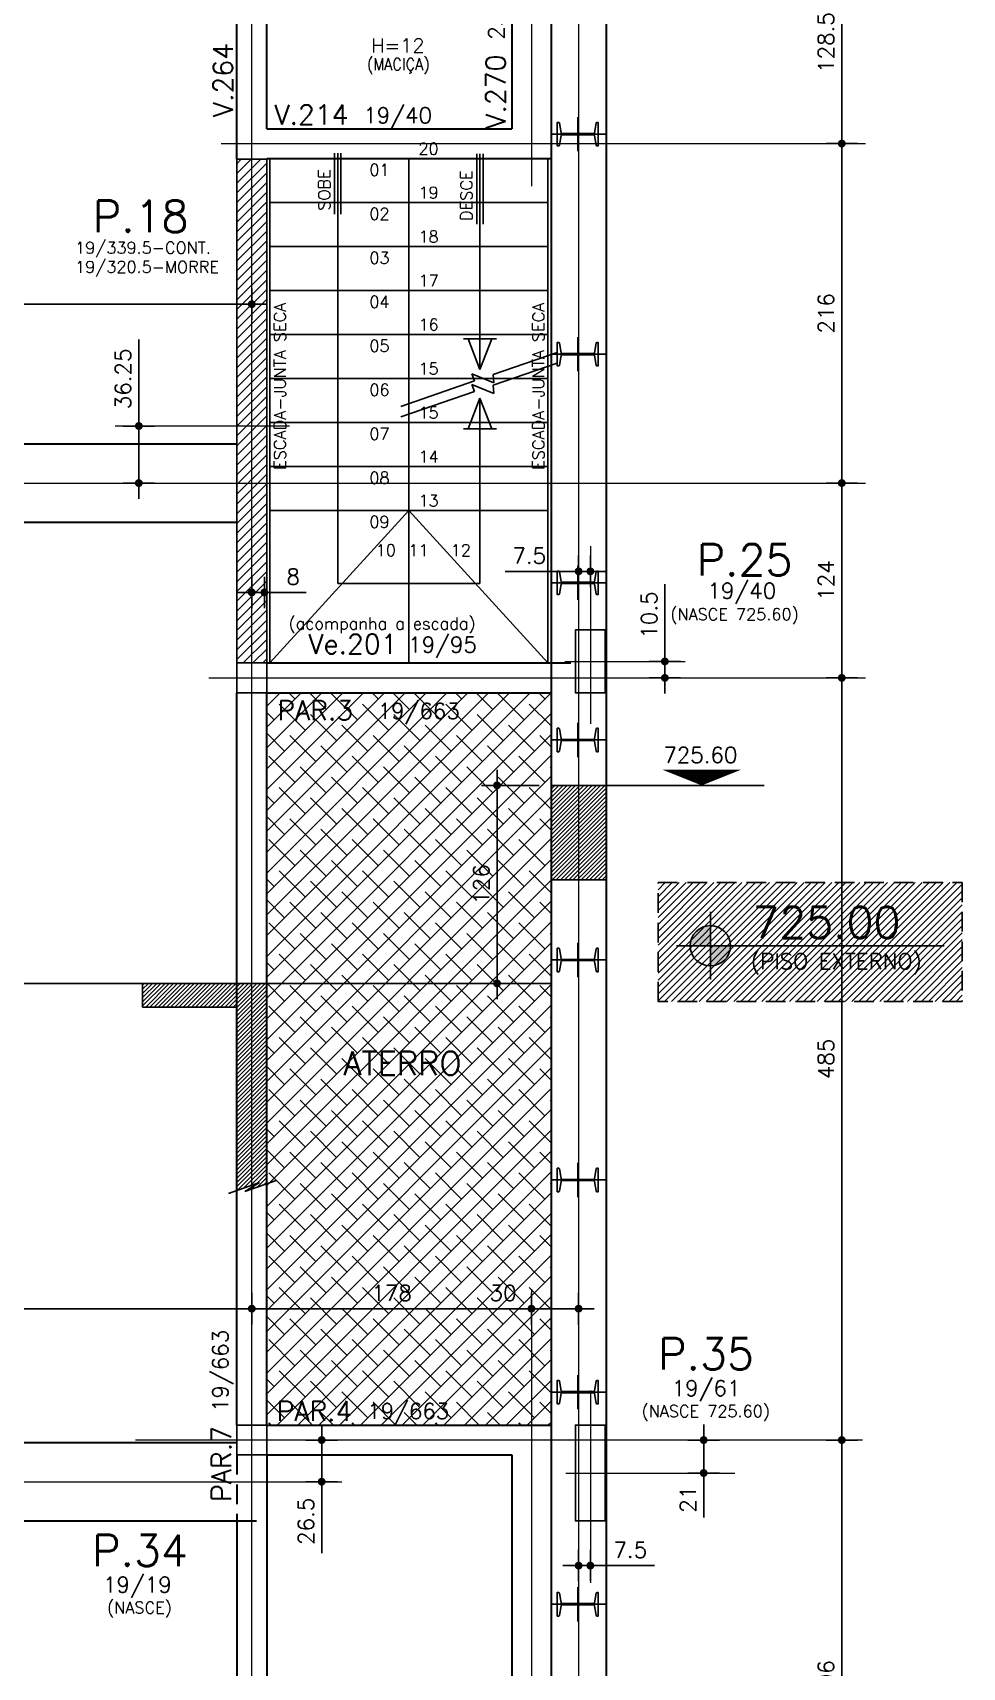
# Model space of a CAD drawing. Header units: inches. Extents: x 0 to 5940, y 0 to 4205.
# Drawn here: x 3012 to 3604, y 1956 to 2996 of the extents above; entities that cross this region are included whole.
import ezdxf
from ezdxf.enums import TextEntityAlignment as Align

# ---------------------------------------------------------------- set-up
doc = ezdxf.new("R2010")
doc.units = ezdxf.units.IN
doc.header["$LTSCALE"] = 50
doc.header["$MEASUREMENT"] = 0
doc.linetypes.add('HIDDEN', pattern=[0.375, 0.25, -0.125])
for name, color, linetype in [('ATERRO', 253, 'Continuous'), ('CORTE-FORMA', 1, 'Continuous'), ('COTA', 6, 'Continuous'), ('ESCADA', 8, 'Continuous'), ('FO-HACHURA_PILAR-MORRE', 252, 'Continuous'), ('FO-TEXTO-LAJES', 152, 'Continuous'), ('FO-TEXTO-VIGAS', 3, 'Continuous'), ('NIVEL', 3, 'Continuous'), ('NIVEL-ARQUITETURA', 3, 'Continuous'), ('P-M', 7, 'Continuous'), ('P-N', 5, 'Continuous'), ('PERFIL-CORTINA', 253, 'Continuous'), ('PILAR METALICO', 210, 'Continuous'), ('TEXTO', 3, 'Continuous')]:
    doc.layers.add(name, color=color, linetype=linetype)
for name, color, linetype, lineweight in [('FO-Eixos', 150, 'Continuous', 5), ('FO-Textos dos pilares', 3, 'Continuous', 20), ('FO-Vigas', 2, 'Continuous', 30)]:
    doc.layers.add(name, color=color, linetype=linetype, lineweight=lineweight)
doc.styles.add('ROMANS', font='romans.shx')
doc.dimstyles.new('COTA_50', dxfattribs={"dimscale": 5, "dimtxt": 2, "dimasz": 1, "dimexe": 2, "dimexo": 1.5, "dimgap": 1, "dimtad": 1, "dimzin": 12, "dimdsep": 46, "dimtxsty": 'ROMANS', "dimblk1": 'COTA', "dimblk2": 'COTA', "dimsah": 1, "dimcen": -4, "dimdle": 1.5, "dimclrd": 6, "dimclre": 6, "dimclrt": 3, "dimadec": 0, "dimazin": 0, "dimtfac": 1, "dimtofl": 0, "dimtmove": 0, "dimatfit": 3, "dimldrblk": 'COTA', "dimfxl": 1, "dimtolj": 1, "dimtzin": 12, "dimarcsym": 0})

# ---------------------------------------------------------------- blocks, each defined once
blk = doc.blocks.new('COTA')
at = {"layer": 'COTA'}
for p, q in [((2, 0), (-2, 0)), ((0, -2), (0, 2))]:
    blk.add_line(p, q, dxfattribs=at)
at = {"layer": 'COTA', "const_width": 0.5}
blk.add_lwpolyline([(-0.25, 0, 1), (0.25, 0, 1)], format="xyb", close=True, dxfattribs=at)
blk = doc.blocks.new('*D44')
at = {"layer": 'COTA', "color": 6, "lineweight": -2, "transparency": 16777216}
for p, q in [((3151.8, 2641.5), (3151.8, 2650.1)), ((3159.8, 2641.5), (3159.8, 2650.1)), ((3146.8, 2640.1), (3141.8, 2640.1)), ((3164.8, 2640.1), (3186.5, 2640.1))]:
    blk.add_line(p, q, dxfattribs=at)
at = {"layer": 'Defpoints', "color": 0, "transparency": 16777216}
for p in [(3151.8, 2634), (3159.8, 2640.1), (3159.8, 2634)]:
    blk.add_point(p, dxfattribs=at)
at = {"layer": 'COTA', "color": 6, "lineweight": -2, "transparency": 16777216, "xscale": 5, "yscale": 5, "zscale": 5}
blk.add_blockref('COTA', (3151.8, 2640.1), dxfattribs=at)
at = {"layer": 'COTA', "color": 6, "lineweight": -2, "transparency": 16777216, "xscale": 5, "yscale": 5, "zscale": 5, "rotation": 180}
blk.add_blockref('COTA', (3159.8, 2640.1), dxfattribs=at)
at = {"layer": 'COTA', "color": 3, "transparency": 16777216, "insert": (3178.1, 2650.1), "char_height": 10, "attachment_point": 5, "style": 'ROMANS'}
blk.add_mtext('\\A1;8', dxfattribs=at)
blk = doc.blocks.new('*D45')
at = {"layer": 'COTA', "color": 6, "lineweight": -2, "transparency": 16777216}
for p, q in [((3359.8, 2656.7), (3359.8, 2663.5)), ((3367.3, 2656.7), (3367.3, 2663.5)), ((3359.8, 2653.5), (3313, 2653.5)), ((3354.8, 2653.5), (3349.8, 2653.5)), ((3372.3, 2653.5), (3377.3, 2653.5))]:
    blk.add_line(p, q, dxfattribs=at)
at = {"layer": 'Defpoints', "color": 0, "transparency": 16777216}
for p in [(3359.8, 2653.5), (3359.8, 2649.2), (3367.3, 2649.2)]:
    blk.add_point(p, dxfattribs=at)
at = {"layer": 'COTA', "color": 6, "lineweight": -2, "transparency": 16777216, "xscale": 5, "yscale": 5, "zscale": 5}
blk.add_blockref('COTA', (3359.8, 2653.5), dxfattribs=at)
at = {"layer": 'COTA', "color": 6, "lineweight": -2, "transparency": 16777216, "xscale": 5, "yscale": 5, "zscale": 5, "rotation": 180}
blk.add_blockref('COTA', (3367.3, 2653.5), dxfattribs=at)
at = {"layer": 'COTA', "color": 3, "transparency": 16777216, "insert": (3328.4, 2663.5), "char_height": 10, "attachment_point": 5, "style": 'ROMANS'}
blk.add_mtext('\\A1;7.5', dxfattribs=at)
blk = doc.blocks.new('*D107')
at = {"layer": 'COTA', "color": 6, "lineweight": -2, "transparency": 16777216}
for p, q in [((2662.6, 2814.5), (2662.6, 2833.5)), ((3151.8, 2814.5), (3151.8, 2833.5)), ((2667.6, 2823.5), (3146.8, 2823.5))]:
    blk.add_line(p, q, dxfattribs=at)
at = {"layer": 'Defpoints', "color": 0, "transparency": 16777216}
for p in [(3151.8, 2823.5), (2662.6, 2807), (3151.8, 2807)]:
    blk.add_point(p, dxfattribs=at)
at = {"layer": 'COTA', "color": 6, "lineweight": -2, "transparency": 16777216, "xscale": 5, "yscale": 5, "zscale": 5, "rotation": 180}
blk.add_blockref('COTA', (2662.6, 2823.5), dxfattribs=at)
at = {"layer": 'COTA', "color": 6, "lineweight": -2, "transparency": 16777216, "xscale": 5, "yscale": 5, "zscale": 5}
blk.add_blockref('COTA', (3151.8, 2823.5), dxfattribs=at)
at = {"layer": 'COTA', "color": 3, "transparency": 16777216, "insert": (2907.2, 2833.5), "char_height": 10, "attachment_point": 5, "style": 'ROMANS'}
blk.add_mtext('\\A1;489.25', dxfattribs=at)
blk = doc.blocks.new('*D127')
at = {"layer": 'COTA', "color": 6, "lineweight": -2, "transparency": 16777216}
for p, q in [((2662.6, 2175.6), (2662.6, 2194.3)), ((3151.8, 2175.6), (3151.8, 2194.3)), ((2667.6, 2184.3), (3146.8, 2184.3))]:
    blk.add_line(p, q, dxfattribs=at)
at = {"layer": 'Defpoints', "color": 0, "transparency": 16777216}
for p in [(3151.8, 2184.3), (2662.6, 2168.1), (3151.8, 2168.1)]:
    blk.add_point(p, dxfattribs=at)
at = {"layer": 'COTA', "color": 6, "lineweight": -2, "transparency": 16777216, "xscale": 5, "yscale": 5, "zscale": 5, "rotation": 180}
blk.add_blockref('COTA', (2662.6, 2184.3), dxfattribs=at)
at = {"layer": 'COTA', "color": 6, "lineweight": -2, "transparency": 16777216, "xscale": 5, "yscale": 5, "zscale": 5}
blk.add_blockref('COTA', (3151.8, 2184.3), dxfattribs=at)
at = {"layer": 'COTA', "color": 3, "transparency": 16777216, "insert": (2885.6, 2194.3), "char_height": 10, "attachment_point": 5, "style": 'ROMANS'}
blk.add_mtext('\\A1;489.25', dxfattribs=at)
blk = doc.blocks.new('*D128')
at = {"layer": 'COTA', "color": 6, "lineweight": -2, "transparency": 16777216}
for p, q in [((3329.8, 2174.1), (3329.8, 2194.3)), ((3359.8, 2174.1), (3359.8, 2194.3)), ((3329.8, 2184.3), (3298.6, 2184.3)), ((3354.8, 2184.3), (3334.8, 2184.3))]:
    blk.add_line(p, q, dxfattribs=at)
at = {"layer": 'Defpoints', "color": 0, "transparency": 16777216}
for p in [(3359.8, 2184.3), (3329.8, 2166.6), (3359.8, 2166.6)]:
    blk.add_point(p, dxfattribs=at)
at = {"layer": 'COTA', "color": 6, "lineweight": -2, "transparency": 16777216, "xscale": 5, "yscale": 5, "zscale": 5, "rotation": 180}
blk.add_blockref('COTA', (3329.8, 2184.3), dxfattribs=at)
at = {"layer": 'COTA', "color": 6, "lineweight": -2, "transparency": 16777216, "xscale": 5, "yscale": 5, "zscale": 5}
blk.add_blockref('COTA', (3359.8, 2184.3), dxfattribs=at)
at = {"layer": 'COTA', "color": 3, "transparency": 16777216, "insert": (3311.7, 2194.3), "char_height": 10, "attachment_point": 5, "style": 'ROMANS'}
blk.add_mtext('\\A1;30', dxfattribs=at)
blk = doc.blocks.new('*D129')
at = {"layer": 'COTA', "color": 6, "lineweight": -2, "transparency": 16777216}
for p, q in [((3354.8, 2020.8), (3349.8, 2020.8)), ((3359.8, 2018.9), (3359.8, 2010.8)), ((3367.3, 2018.9), (3367.3, 2010.8)), ((3372.3, 2020.8), (3408.2, 2020.8))]:
    blk.add_line(p, q, dxfattribs=at)
at = {"layer": 'Defpoints', "color": 0, "transparency": 16777216}
for p in [(3359.8, 2026.4), (3367.3, 2026.4), (3367.3, 2020.8)]:
    blk.add_point(p, dxfattribs=at)
at = {"layer": 'COTA', "color": 6, "lineweight": -2, "transparency": 16777216, "xscale": 5, "yscale": 5, "zscale": 5}
blk.add_blockref('COTA', (3359.8, 2020.8), dxfattribs=at)
at = {"layer": 'COTA', "color": 6, "lineweight": -2, "transparency": 16777216, "xscale": 5, "yscale": 5, "zscale": 5, "rotation": 180}
blk.add_blockref('COTA', (3367.3, 2020.8), dxfattribs=at)
at = {"layer": 'COTA', "color": 3, "transparency": 16777216, "insert": (3392.7, 2030.8), "char_height": 10, "attachment_point": 5, "style": 'ROMANS'}
blk.add_mtext('\\A1;7.5', dxfattribs=at)
blk = doc.blocks.new('*D243')
at = {"layer": 'COTA', "color": 6, "lineweight": -2, "transparency": 16777216}
for p, q in [((3519.3, 3054.2), (3537.3, 3054.2)), ((3527.3, 2930.7), (3527.3, 3049.2)), ((3519.3, 2925.7), (3537.3, 2925.7))]:
    blk.add_line(p, q, dxfattribs=at)
at = {"layer": 'Defpoints', "color": 0, "transparency": 16777216}
for p in [(3511.8, 3054.2), (3527.3, 3054.2), (3511.8, 2925.7)]:
    blk.add_point(p, dxfattribs=at)
at = {"layer": 'COTA', "color": 6, "lineweight": -2, "transparency": 16777216, "xscale": 5, "yscale": 5, "zscale": 5}
for p, rotation in [((3527.3, 3054.2), 90), ((3527.3, 2925.7), 270)]:
    blk.add_blockref('COTA', p, dxfattribs=dict(at, rotation=rotation))
at = {"layer": 'COTA', "color": 3, "transparency": 16777216, "insert": (3517.3, 2990), "char_height": 10, "attachment_point": 5, "rotation": 90, "style": 'ROMANS'}
blk.add_mtext('\\A1;128.5', dxfattribs=at)
blk = doc.blocks.new('*D351')
at = {"layer": 'COTA', "color": 6, "lineweight": -2, "transparency": 16777216}
for p, q in [((3334.8, 2517.3), (3297.9, 2517.3)), ((3307.9, 2396.3), (3307.9, 2512.3)), ((3302.1, 2391.3), (3297.9, 2391.3))]:
    blk.add_line(p, q, dxfattribs=at)
at = {"layer": 'Defpoints', "color": 0, "transparency": 16777216}
for p in [(3307.9, 2517.3), (3342.3, 2517.3), (3309.6, 2391.3)]:
    blk.add_point(p, dxfattribs=at)
at = {"layer": 'COTA', "color": 6, "lineweight": -2, "transparency": 16777216, "xscale": 5, "yscale": 5, "zscale": 5}
for p, rotation in [((3307.9, 2517.3), 90), ((3307.9, 2391.3), 270)]:
    blk.add_blockref('COTA', p, dxfattribs=dict(at, rotation=rotation))
at = {"layer": 'COTA', "color": 3, "transparency": 16777216, "insert": (3297.9, 2454.3), "char_height": 10, "attachment_point": 5, "rotation": 90, "style": 'ROMANS'}
blk.add_mtext('\\A1;126', dxfattribs=at)
blk = doc.blocks.new('*D366')
at = {"layer": 'COTA', "color": 6, "lineweight": -2, "transparency": 16777216}
for p, q in [((3079.9, 2746), (3079.9, 2801)), ((3075, 2746), (3069.9, 2746)), ((3079.9, 2714.7), (3079.9, 2741)), ((3075, 2709.7), (3069.9, 2709.7))]:
    blk.add_line(p, q, dxfattribs=at)
at = {"layer": 'Defpoints', "color": 0, "transparency": 16777216}
for p in [(3079.9, 2746), (3082.5, 2746), (3082.5, 2709.7)]:
    blk.add_point(p, dxfattribs=at)
at = {"layer": 'COTA', "color": 6, "lineweight": -2, "transparency": 16777216, "xscale": 5, "yscale": 5, "zscale": 5}
for p, rotation in [((3079.9, 2746), 90), ((3079.9, 2709.7), 270)]:
    blk.add_blockref('COTA', p, dxfattribs=dict(at, rotation=rotation))
at = {"layer": 'COTA', "color": 3, "transparency": 16777216, "insert": (3069.9, 2776), "char_height": 10, "attachment_point": 5, "rotation": 90, "style": 'ROMANS'}
blk.add_mtext('\\A1;36.25', dxfattribs=at)
blk = doc.blocks.new('*D367')
at = {"layer": 'COTA', "color": 6, "lineweight": -2, "transparency": 16777216}
for p, q in [((3523.1, 2925.7), (3537.3, 2925.7)), ((3527.3, 2714.7), (3527.3, 2920.7)), ((3523.1, 2709.7), (3537.3, 2709.7))]:
    blk.add_line(p, q, dxfattribs=at)
at = {"layer": 'Defpoints', "color": 0, "transparency": 16777216}
for p in [(3515.6, 2925.7), (3527.3, 2925.7), (3515.6, 2709.7)]:
    blk.add_point(p, dxfattribs=at)
at = {"layer": 'COTA', "color": 6, "lineweight": -2, "transparency": 16777216, "xscale": 5, "yscale": 5, "zscale": 5}
for p, rotation in [((3527.3, 2925.7), 90), ((3527.3, 2709.7), 270)]:
    blk.add_blockref('COTA', p, dxfattribs=dict(at, rotation=rotation))
at = {"layer": 'COTA', "color": 3, "transparency": 16777216, "insert": (3517.3, 2817.7), "char_height": 10, "attachment_point": 5, "rotation": 90, "style": 'ROMANS'}
blk.add_mtext('\\A1;216', dxfattribs=at)
blk = doc.blocks.new('*D411')
at = {"layer": 'COTA', "color": 6, "lineweight": -2, "transparency": 16777216}
for p, q in [((3526, 2709.7), (3537.3, 2709.7)), ((3527.3, 2590.7), (3527.3, 2704.7)), ((3526, 2585.7), (3537.3, 2585.7))]:
    blk.add_line(p, q, dxfattribs=at)
at = {"layer": 'Defpoints', "color": 0, "transparency": 16777216}
for p in [(3518.5, 2709.7), (3527.3, 2709.7), (3518.5, 2585.7)]:
    blk.add_point(p, dxfattribs=at)
at = {"layer": 'COTA', "color": 6, "lineweight": -2, "transparency": 16777216, "xscale": 5, "yscale": 5, "zscale": 5}
for p, rotation in [((3527.3, 2709.7), 90), ((3527.3, 2585.7), 270)]:
    blk.add_blockref('COTA', p, dxfattribs=dict(at, rotation=rotation))
at = {"layer": 'COTA', "color": 3, "transparency": 16777216, "insert": (3517.3, 2647.7), "char_height": 10, "attachment_point": 5, "rotation": 90, "style": 'ROMANS'}
blk.add_mtext('\\A1;124', dxfattribs=at)
blk = doc.blocks.new('*D412')
at = {"layer": 'COTA', "color": 6, "lineweight": -2, "transparency": 16777216}
for p, q in [((3414.7, 2601.2), (3414.7, 2645.3)), ((3421.3, 2596.2), (3424.7, 2596.2)), ((3414.7, 2580.7), (3414.7, 2575.7)), ((3421.3, 2585.7), (3424.7, 2585.7))]:
    blk.add_line(p, q, dxfattribs=at)
at = {"layer": 'Defpoints', "color": 0, "transparency": 16777216}
for p in [(3413.8, 2596.2), (3414.7, 2596.2), (3413.8, 2585.7)]:
    blk.add_point(p, dxfattribs=at)
at = {"layer": 'COTA', "color": 6, "lineweight": -2, "transparency": 16777216, "xscale": 5, "yscale": 5, "zscale": 5}
for p, rotation in [((3414.7, 2596.2), 270), ((3414.7, 2585.7), 90)]:
    blk.add_blockref('COTA', p, dxfattribs=dict(at, rotation=rotation))
at = {"layer": 'COTA', "color": 3, "transparency": 16777216, "insert": (3404.7, 2625.7), "char_height": 10, "attachment_point": 5, "rotation": 90, "style": 'ROMANS'}
blk.add_mtext('\\A1;10.5', dxfattribs=at)
blk = doc.blocks.new('*D417')
at = {"layer": 'COTA', "color": 6, "lineweight": -2, "transparency": 16777216}
for p, q in [((3189.9, 2100.7), (3186.3, 2100.7)), ((3196.3, 2095.7), (3196.3, 2079.2)), ((3189.9, 2074.2), (3186.3, 2074.2)), ((3196.3, 2074.2), (3196.3, 2028.7))]:
    blk.add_line(p, q, dxfattribs=at)
at = {"layer": 'Defpoints', "color": 0, "transparency": 16777216}
for p in [(3197.4, 2100.7), (3196.3, 2074.2), (3197.4, 2074.2)]:
    blk.add_point(p, dxfattribs=at)
at = {"layer": 'COTA', "color": 6, "lineweight": -2, "transparency": 16777216, "xscale": 5, "yscale": 5, "zscale": 5}
for p, rotation in [((3196.3, 2100.7), 90), ((3196.3, 2074.2), 270)]:
    blk.add_blockref('COTA', p, dxfattribs=dict(at, rotation=rotation))
at = {"layer": 'COTA', "color": 3, "transparency": 16777216, "insert": (3186.3, 2049), "char_height": 10, "attachment_point": 5, "rotation": 90, "style": 'ROMANS'}
blk.add_mtext('\\A1;26.5', dxfattribs=at)
blk = doc.blocks.new('*D418')
at = {"layer": 'COTA', "color": 6, "lineweight": -2, "transparency": 16777216}
for p, q in [((3151.8, 2180.7), (3151.8, 2194.3)), ((3329.8, 2180.7), (3329.8, 2194.3)), ((3156.8, 2184.3), (3324.8, 2184.3))]:
    blk.add_line(p, q, dxfattribs=at)
at = {"layer": 'Defpoints', "color": 0, "transparency": 16777216}
for p in [(3329.8, 2184.3), (3151.8, 2173.2), (3329.8, 2173.2)]:
    blk.add_point(p, dxfattribs=at)
at = {"layer": 'COTA', "color": 6, "lineweight": -2, "transparency": 16777216, "xscale": 5, "yscale": 5, "zscale": 5, "rotation": 180}
blk.add_blockref('COTA', (3151.8, 2184.3), dxfattribs=at)
at = {"layer": 'COTA', "color": 6, "lineweight": -2, "transparency": 16777216, "xscale": 5, "yscale": 5, "zscale": 5}
blk.add_blockref('COTA', (3329.8, 2184.3), dxfattribs=at)
at = {"layer": 'COTA', "color": 3, "transparency": 16777216, "insert": (3240.8, 2194.3), "char_height": 10, "attachment_point": 5, "style": 'ROMANS'}
blk.add_mtext('\\A1;178', dxfattribs=at)
blk = doc.blocks.new('*D419')
at = {"layer": 'COTA', "color": 6, "lineweight": -2, "transparency": 16777216}
for p, q in [((3526.1, 2100.7), (3537.3, 2100.7)), ((3527.3, 1799.7), (3527.3, 2095.7)), ((3526.1, 1794.7), (3537.3, 1794.7))]:
    blk.add_line(p, q, dxfattribs=at)
at = {"layer": 'Defpoints', "color": 0, "transparency": 16777216}
for p in [(3518.6, 2100.7), (3527.3, 2100.7), (3518.6, 1794.7)]:
    blk.add_point(p, dxfattribs=at)
at = {"layer": 'COTA', "color": 6, "lineweight": -2, "transparency": 16777216, "xscale": 5, "yscale": 5, "zscale": 5}
for p, rotation in [((3527.3, 2100.7), 90), ((3527.3, 1794.7), 270)]:
    blk.add_blockref('COTA', p, dxfattribs=dict(at, rotation=rotation))
at = {"layer": 'COTA', "color": 3, "transparency": 16777216, "insert": (3517.3, 1947.7), "char_height": 10, "attachment_point": 5, "rotation": 90, "style": 'ROMANS'}
blk.add_mtext('\\A1;306', dxfattribs=at)
blk = doc.blocks.new('*D420')
at = {"layer": 'COTA', "color": 6, "lineweight": -2, "transparency": 16777216}
for p, q in [((3439.4, 2095.7), (3439.4, 2084.7)), ((3445.1, 2100.7), (3449.4, 2100.7)), ((3439.4, 2079.7), (3439.4, 2051.4)), ((3445.1, 2079.7), (3449.4, 2079.7))]:
    blk.add_line(p, q, dxfattribs=at)
at = {"layer": 'Defpoints', "color": 0, "transparency": 16777216}
for p in [(3437.6, 2100.7), (3437.6, 2079.7), (3439.4, 2079.7)]:
    blk.add_point(p, dxfattribs=at)
at = {"layer": 'COTA', "color": 6, "lineweight": -2, "transparency": 16777216, "xscale": 5, "yscale": 5, "zscale": 5}
for p, rotation in [((3439.4, 2100.7), 90), ((3439.4, 2079.7), 270)]:
    blk.add_blockref('COTA', p, dxfattribs=dict(at, rotation=rotation))
at = {"layer": 'COTA', "color": 3, "transparency": 16777216, "insert": (3429.4, 2063), "char_height": 10, "attachment_point": 5, "rotation": 90, "style": 'ROMANS'}
blk.add_mtext('\\A1;21', dxfattribs=at)
blk = doc.blocks.new('*D421')
at = {"layer": 'COTA', "color": 6, "lineweight": -2, "transparency": 16777216}
for p, q in [((3519, 2585.7), (3537.3, 2585.7)), ((3527.3, 2105.7), (3527.3, 2580.7)), ((3519, 2100.7), (3537.3, 2100.7))]:
    blk.add_line(p, q, dxfattribs=at)
at = {"layer": 'Defpoints', "color": 0, "transparency": 16777216}
for p in [(3511.5, 2585.7), (3527.3, 2585.7), (3511.5, 2100.7)]:
    blk.add_point(p, dxfattribs=at)
at = {"layer": 'COTA', "color": 6, "lineweight": -2, "transparency": 16777216, "xscale": 5, "yscale": 5, "zscale": 5}
for p, rotation in [((3527.3, 2585.7), 90), ((3527.3, 2100.7), 270)]:
    blk.add_blockref('COTA', p, dxfattribs=dict(at, rotation=rotation))
at = {"layer": 'COTA', "color": 3, "transparency": 16777216, "insert": (3517.3, 2343.2), "char_height": 10, "attachment_point": 5, "rotation": 90, "style": 'ROMANS'}
blk.add_mtext('\\A1;485', dxfattribs=at)
blk = doc.blocks.new('A$7E7B159102C265')
at = {"layer": 'PERFIL-CORTINA'}
for p, q in [((2983.8, 2453.9), (2983.8, 2475.7)), ((2966.5, 2464.8), (3001.2, 2464.8)), ((2983.8, 2313.9), (2983.8, 2335.7)), ((2966.5, 2324.8), (3001.2, 2324.8)), ((2983.8, 2168.4), (2983.8, 2190.2)), ((2966.5, 2179.3), (3001.2, 2179.3)), ((2983.8, 2068.4), (2983.8, 2090.2)), ((2966.5, 2079.3), (3001.2, 2079.3)), ((2983.8, 1928.4), (2983.8, 1950.2)), ((2966.5, 1939.3), (3001.2, 1939.3)), ((2983.8, 1788.4), (2983.8, 1810.2)), ((2966.5, 1799.3), (3001.2, 1799.3)), ((2983.8, 1653.4), (2983.8, 1675.2)), ((2966.5, 1664.3), (3001.2, 1664.3)), ((2983.8, 1518.4), (2983.8, 1540.2)), ((2966.5, 1529.3), (3001.2, 1529.3))]:
    blk.add_line(p, q, dxfattribs=at)
for points in [[(2993.8, 2464.4), (2973.9, 2464.4, 0.348536), (2973.3, 2463.9), (2972.2, 2457.8, -0.348536), (2971.6, 2457.3), (2970.8, 2457.3), (2970.8, 2472.3), (2971.6, 2472.3, -0.348536), (2972.2, 2471.8), (2973.3, 2465.7, 0.348536), (2973.9, 2465.2), (2993.8, 2465.2, 0.348536), (2994.4, 2465.7), (2995.5, 2471.8, -0.348536), (2996.1, 2472.3), (2996.8, 2472.3), (2996.8, 2457.3), (2996.1, 2457.3, -0.348536), (2995.5, 2457.8), (2994.4, 2463.9, 0.34905), (2993.8, 2464.4)], [(2993.8, 2324.4), (2973.9, 2324.4, 0.348536), (2973.3, 2323.9), (2972.2, 2317.8, -0.348536), (2971.6, 2317.3), (2970.8, 2317.3), (2970.8, 2332.3), (2971.6, 2332.3, -0.348536), (2972.2, 2331.8), (2973.3, 2325.7, 0.348536), (2973.9, 2325.2), (2993.8, 2325.2, 0.348536), (2994.4, 2325.7), (2995.5, 2331.8, -0.348536), (2996.1, 2332.3), (2996.8, 2332.3), (2996.8, 2317.3), (2996.1, 2317.3, -0.348536), (2995.5, 2317.8), (2994.4, 2323.9, 0.34905), (2993.8, 2324.4)], [(2993.8, 2178.9), (2973.9, 2178.9, 0.348536), (2973.3, 2178.4), (2972.2, 2172.3, -0.348536), (2971.6, 2171.8), (2970.8, 2171.8), (2970.8, 2186.8), (2971.6, 2186.8, -0.348536), (2972.2, 2186.3), (2973.3, 2180.2, 0.348536), (2973.9, 2179.7), (2993.8, 2179.7, 0.348536), (2994.4, 2180.2), (2995.5, 2186.3, -0.348536), (2996.1, 2186.8), (2996.8, 2186.8), (2996.8, 2171.8), (2996.1, 2171.8, -0.348536), (2995.5, 2172.3), (2994.4, 2178.4, 0.34905), (2993.8, 2178.9)], [(2993.8, 2078.9), (2973.9, 2078.9, 0.348536), (2973.3, 2078.4), (2972.2, 2072.3, -0.348536), (2971.6, 2071.8), (2970.8, 2071.8), (2970.8, 2086.8), (2971.6, 2086.8, -0.348536), (2972.2, 2086.3), (2973.3, 2080.2, 0.348536), (2973.9, 2079.7), (2993.8, 2079.7, 0.348536), (2994.4, 2080.2), (2995.5, 2086.3, -0.348536), (2996.1, 2086.8), (2996.8, 2086.8), (2996.8, 2071.8), (2996.1, 2071.8, -0.348536), (2995.5, 2072.3), (2994.4, 2078.4, 0.34905), (2993.8, 2078.9)], [(2993.8, 1938.9), (2973.9, 1938.9, 0.348536), (2973.3, 1938.4), (2972.2, 1932.3, -0.348536), (2971.6, 1931.8), (2970.8, 1931.8), (2970.8, 1946.8), (2971.6, 1946.8, -0.348536), (2972.2, 1946.3), (2973.3, 1940.2, 0.348536), (2973.9, 1939.7), (2993.8, 1939.7, 0.348536), (2994.4, 1940.2), (2995.5, 1946.3, -0.348536), (2996.1, 1946.8), (2996.8, 1946.8), (2996.8, 1931.8), (2996.1, 1931.8, -0.348536), (2995.5, 1932.3), (2994.4, 1938.4, 0.34905), (2993.8, 1938.9)], [(2993.8, 1798.9), (2973.9, 1798.9, 0.348536), (2973.3, 1798.4), (2972.2, 1792.3, -0.348536), (2971.6, 1791.8), (2970.8, 1791.8), (2970.8, 1806.8), (2971.6, 1806.8, -0.348536), (2972.2, 1806.3), (2973.3, 1800.2, 0.348536), (2973.9, 1799.7), (2993.8, 1799.7, 0.348536), (2994.4, 1800.2), (2995.5, 1806.3, -0.348536), (2996.1, 1806.8), (2996.8, 1806.8), (2996.8, 1791.8), (2996.1, 1791.8, -0.348536), (2995.5, 1792.3), (2994.4, 1798.4, 0.34905), (2993.8, 1798.9)], [(2993.8, 1663.9), (2973.9, 1663.9, 0.348536), (2973.3, 1663.4), (2972.2, 1657.3, -0.348536), (2971.6, 1656.8), (2970.8, 1656.8), (2970.8, 1671.8), (2971.6, 1671.8, -0.348536), (2972.2, 1671.3), (2973.3, 1665.2, 0.348536), (2973.9, 1664.7), (2993.8, 1664.7, 0.348536), (2994.4, 1665.2), (2995.5, 1671.3, -0.348536), (2996.1, 1671.8), (2996.8, 1671.8), (2996.8, 1656.8), (2996.1, 1656.8, -0.348536), (2995.5, 1657.3), (2994.4, 1663.4, 0.34905), (2993.8, 1663.9)], [(2993.8, 1528.9), (2973.9, 1528.9, 0.348536), (2973.3, 1528.4), (2972.2, 1522.3, -0.348536), (2971.6, 1521.8), (2970.8, 1521.8), (2970.8, 1536.8), (2971.6, 1536.8, -0.348536), (2972.2, 1536.3), (2973.3, 1530.2, 0.348536), (2973.9, 1529.7), (2993.8, 1529.7, 0.348536), (2994.4, 1530.2), (2995.5, 1536.3, -0.348536), (2996.1, 1536.8), (2996.8, 1536.8), (2996.8, 1521.8), (2996.1, 1521.8, -0.348536), (2995.5, 1522.3), (2994.4, 1528.4, 0.34905), (2993.8, 1528.9)]]:
    blk.add_lwpolyline(points, format="xyb", dxfattribs=at)

msp = doc.modelspace()

# ---------------------------------------------------------------- hatches: boundary and pattern name
at = {"layer": 'ATERRO'}
h = msp.add_hatch(dxfattribs=at)
h.set_pattern_fill('ANSI38', color=256, scale=75)
h.set_pattern_definition([(45, (819.26, 9121.857), (-6.629126, 6.629126), []), (135, (819.26, 9121.857), (-19.887378, 6.629126), [23.4375, -14.0625])])
h.paths.add_polyline_path([(3342.271, 2576.207), (3161.304, 2576.207), (3161.304, 2110.207), (3342.271, 2110.207)])
at = {"layer": 'CORTE-FORMA'}
h = msp.add_hatch(dxfattribs=at)
h.set_pattern_fill('ANSI31', color=70, scale=15)
h.paths.add_polyline_path([(3342.271, 2517.273), (3342.271, 2457.273), (3377.271, 2457.273), (3377.271, 2517.273)])
h = msp.add_hatch(dxfattribs=at)
h.set_pattern_fill('ANSI31', color=70, scale=15)
h.paths.add_polyline_path([(3142.304, 2391.273), (3082.304, 2391.273), (3082.304, 2376.273), (3142.304, 2376.273)])
h.paths.add_polyline_path([(3151.804, 2391.273), (3142.304, 2391.273), (3142.304, 2259.572), (3151.804, 2262.906)])
h.paths.add_polyline_path([(3161.304, 2391.273), (3151.804, 2391.273), (3151.804, 2262.906), (3156.731, 2264.636), (3151.804, 2261.563), (3151.804, 2260.38), (3161.304, 2263.715)])
at = {"layer": 'FO-HACHURA_PILAR-MORRE'}
h = msp.add_hatch(dxfattribs=at)
h.set_pattern_fill('ANSI31', color=256, scale=35)
h.set_pattern_definition([(45, (-4340.959, 9121.8574), (-3.0935922, 3.0935922), [])])
h.paths.add_polyline_path([(3161.304, 2915.707), (3151.804, 2915.707), (3142.304, 2915.707), (3142.304, 2755.457), (3142.304, 2595.207), (3151.804, 2595.207), (3161.304, 2595.207), (3161.304, 2755.457)])
at = {"layer": 'NIVEL-ARQUITETURA'}
h = msp.add_hatch(dxfattribs=at)
h.set_pattern_fill('ANSI31', color=253, scale=25)
h.set_pattern_definition([(45, (-3137.736, 7596.5722), (-2.2097087, 2.2097087), [])])
h.paths.add_polyline_path([(3604.008, 2455.502), (3410.348, 2455.502), (3410.348, 2379.863), (3604.008, 2379.863)])
h = msp.add_hatch(color=1, dxfattribs=at)
h.paths.add_polyline_path([(3455.512, 2410.344), (3456.489, 2415.252), (3443.664, 2415.252), (3443.664, 2406.323), (3448.983, 2403.678), (3452.732, 2406.183)])
h.paths.add_polyline_path([(3443.664, 2406.323), (3443.664, 2402.427), (3448.572, 2403.403), (3448.983, 2403.678)])
h.paths.add_polyline_path([(3443.664, 2428.077), (3438.756, 2427.101), (3434.595, 2424.321), (3431.815, 2420.16), (3430.839, 2415.252), (3443.664, 2415.252)])

# ---------------------------------------------------------------- linework, layer by layer
at = {"layer": 'CORTE-FORMA'}
for p, q in [((3342.271, 2517.273), (3377.271, 2517.273)), ((3342.271, 2517.273), (3342.271, 2457.273)), ((3377.271, 2457.273), (3377.271, 2517.273)), ((3342.271, 2457.273), (3377.271, 2457.273)), ((3082.304, 2391.273), (3161.304, 2391.273)), ((3161.304, 2263.715), (3161.304, 2391.273)), ((3082.304, 2376.273), (3142.304, 2376.273)), ((3142.304, 2259.572), (3142.304, 2376.273))]:
    msp.add_line(p, q, dxfattribs=at)
at = {"layer": 'CORTE-FORMA', "color": 8}
for p, q in [((2747.254, 2391.273), (3082.304, 2391.273)), ((3161.304, 2391.273), (3342.271, 2391.273)), ((3136.941, 2257.689), (3156.731, 2264.636)), ((3147.469, 2258.859), (3167.326, 2265.829)), ((3156.731, 2264.636), (3147.469, 2258.859))]:
    msp.add_line(p, q, dxfattribs=at)
at = {"layer": 'CORTE-FORMA', "color": 70}
msp.add_line((3082.304, 2376.273), (3082.304, 2391.273), dxfattribs=at)
at = {"layer": 'COTA'}
msp.add_line((3377.271, 2517.273), (3477.807, 2517.273), dxfattribs=at)
at = {"layer": 'ESCADA'}
for p, q in [((3163.304, 2595.207), (3163.304, 2916.207)), ((3251.787, 2916.207), (3251.787, 2595.207)), ((3340.271, 2916.207), (3340.271, 2595.207)), ((3163.304, 2888.207), (3340.271, 2888.207)), ((3163.304, 2860.207), (3340.271, 2860.207)), ((3163.304, 2832.207), (3340.271, 2832.207)), ((3163.304, 2804.207), (3340.271, 2804.207)), ((3305.501, 2778.757), (3346.114, 2792.774)), ((3293.606, 2774.652), (3291.803, 2779.153)), ((3291.803, 2779.153), (3305.825, 2773.385)), ((3305.501, 2772.062), (3346.114, 2786.079)), ((3305.825, 2773.385), (3305.501, 2778.757)), ((3163.304, 2776.207), (3340.271, 2776.207)), ((3246.712, 2758.468), (3293.606, 2774.652)), ((3246.712, 2751.773), (3293.606, 2767.957)), ((3293.606, 2767.957), (3291.803, 2772.458)), ((3291.803, 2772.458), (3305.825, 2766.69)), ((3305.825, 2766.69), (3305.501, 2772.062)), ((3163.304, 2748.207), (3340.271, 2748.207)), ((3163.304, 2720.207), (3340.271, 2720.207)), ((3163.304, 2692.207), (3340.271, 2692.207)), ((3251.787, 2692.207), (3163.304, 2595.207)), ((3251.787, 2692.207), (3340.271, 2595.207))]:
    msp.add_line(p, q, dxfattribs=at)
at = {"layer": 'FO-Eixos'}
for p, q in [((3151.804, 1775.952), (3151.804, 3902.756)), ((3359.771, 3902.756), (3359.771, 978.737)), ((3329.771, 3594.404), (3329.771, 2898.715)), ((3132.308, 2925.707), (3542.289, 2925.707)), ((3175.868, 2745.957), (3064.951, 2745.957)), ((219.571, 2709.707), (3542.289, 2709.707)), ((3367.271, 2669.609), (3367.271, 2556.525)), ((3351.073, 2596.207), (3427.564, 2596.207)), ((3124.535, 2585.707), (3542.289, 2585.707)), ((3329.771, 2196.62), (3329.771, 1719.849)), ((3367.271, 2132.233), (3367.271, 2009.834)), ((3540.412, 2100.707), (3077.889, 2100.707)), ((219.571, 2074.207), (3209.151, 2074.207)), ((3351.754, 2079.707), (3459.137, 2079.707))]:
    msp.add_line(p, q, dxfattribs=at)
at = {"layer": 'FO-Vigas'}
for p, q in [((3377.271, 3773.107), (3377.271, 1049.276)), ((3142.304, 2915.707), (3142.304, 3047.207)), ((3161.304, 2935.207), (3161.304, 3047.207)), ((3317.271, 3047.207), (3317.271, 2935.207)), ((3342.271, 3047.207), (3342.271, 1049.276)), ((3161.304, 2935.207), (3317.271, 2935.207)), ((3161.304, 2915.707), (3161.304, 2916.207)), ((3161.304, 2916.207), (3342.271, 2916.207)), ((2692.304, 2734.707), (3142.304, 2734.707)), ((2692.304, 2684.707), (3142.304, 2684.707)), ((3161.304, 2595.207), (3342.271, 2595.207)), ((3142.304, 2110.207), (3142.304, 2576.207)), ((3161.304, 2576.207), (3342.271, 2576.207)), ((3161.304, 2110.207), (3161.304, 2576.207)), ((3161.304, 2110.207), (3342.271, 2110.207)), ((2692.254, 2099.207), (3142.304, 2099.207)), ((3161.304, 2091.207), (3161.304, 1804.207)), ((3161.304, 2091.207), (3317.271, 2091.207)), ((3317.271, 2091.207), (3317.271, 1804.207)), ((2672.804, 2049.207), (3142.304, 2049.207)), ((3142.304, 2049.207), (3142.304, 1804.207))]:
    msp.add_line(p, q, dxfattribs=at)
at = {"layer": 'FO-Vigas', "color": 8, "linetype": 'HIDDEN'}
msp.add_line((3342.271, 2595.207), (3357.771, 2595.207), dxfattribs=at)
at = {"layer": 'FO-Vigas', "linetype": 'HIDDEN'}
for p, q in [((3142.304, 2091.207), (3142.304, 2049.207)), ((3142.304, 2049.207), (3161.304, 2049.207))]:
    msp.add_line(p, q, dxfattribs=at)
at = {"layer": 'NIVEL', "color": 1}
msp.add_lwpolyline([(3438.181, 2517.273, 0, 50, 0), (3438.181, 2527.273, 50, 50, 0)], format="xyseb", dxfattribs=at)
at = {"layer": 'NIVEL-ARQUITETURA', "color": 3, "linetype": 'HIDDEN'}
for p, q in [((3410.348, 2379.863), (3410.348, 2455.502)), ((3410.348, 2455.502), (3604.008, 2455.502)), ((3604.008, 2455.502), (3604.008, 2379.863)), ((3604.008, 2379.863), (3410.348, 2379.863))]:
    msp.add_line(p, q, dxfattribs=at)
at = {"layer": 'NIVEL-ARQUITETURA', "color": 1}
for p, q in [((3443.664, 2436.794), (3443.664, 2393.709)), ((3422.121, 2415.252), (3592.43, 2415.252))]:
    msp.add_line(p, q, dxfattribs=at)
msp.add_circle((3443.664, 2415.252), 12.825, dxfattribs=at)
at = {"layer": 'P-M'}
msp.add_lwpolyline([(3161.304, 2915.707), (3151.804, 2915.707), (3142.304, 2915.707), (3142.304, 2755.457), (3142.304, 2595.207), (3151.804, 2595.207), (3161.304, 2595.207), (3161.304, 2755.457), (3161.304, 2915.707)], close=True, dxfattribs=at)
at = {"layer": 'P-N'}
for p, q in [((3161.304, 2110.207), (3142.304, 2110.207)), ((3142.304, 2110.207), (3142.304, 2091.207)), ((3161.304, 2110.207), (3161.304, 2110.207)), ((3161.304, 2091.207), (3161.304, 2110.207)), ((3161.304, 2091.207), (3142.304, 2091.207))]:
    msp.add_line(p, q, dxfattribs=at)
for points in [[(3161.304, 2915.707), (3151.804, 2915.707), (3142.304, 2915.707), (3142.304, 2745.957), (3142.304, 2576.207), (3151.804, 2576.207), (3161.304, 2576.207), (3161.304, 2745.957), (3161.304, 2915.707)], [(3376.771, 2616.207), (3367.271, 2616.207), (3357.771, 2616.207), (3357.771, 2596.207), (3357.771, 2576.207), (3367.271, 2576.207), (3376.771, 2576.207), (3376.771, 2596.207), (3376.771, 2616.207)], [(3376.771, 2110.207), (3367.271, 2110.207), (3357.771, 2110.207), (3357.771, 2079.707), (3357.771, 2049.207), (3367.271, 2049.207), (3376.771, 2049.207), (3376.771, 2079.707), (3376.771, 2110.207)]]:
    msp.add_lwpolyline(points, close=True, dxfattribs=at)
at = {"layer": 'TEXTO', "color": 8}
for p, q in [((3204.546, 2919.641), (3204.546, 2880.82)), ((3206.546, 2645.678), (3206.546, 2919.641)), ((3208.546, 2919.641), (3208.546, 2880.82)), ((3295.029, 2919.158), (3295.029, 2874.477)), ((3297.029, 2919.158), (3297.029, 2782.037)), ((3299.029, 2919.158), (3299.029, 2874.477)), ((3307.529, 2801.551), (3286.529, 2801.551)), ((3297.029, 2782.037), (3289.529, 2801.551)), ((3304.529, 2801.551), (3297.029, 2782.037)), ((3297.029, 2763.703), (3289.529, 2744.189)), ((3297.029, 2763.703), (3297.029, 2645.678)), ((3304.529, 2744.189), (3297.029, 2763.703)), ((3307.529, 2744.189), (3286.529, 2744.189)), ((3297.029, 2645.678), (3206.546, 2645.678))]:
    msp.add_line(p, q, dxfattribs=at)

# ---------------------------------------------------------------- block references
at = {"layer": 'PILAR METALICO'}
msp.add_blockref('A$7E7B159102C265', (375.425, 466.889), dxfattribs=at)

# ---------------------------------------------------------------- texts
at = {"layer": 'FO-TEXTO-LAJES', "color": 3, "style": 'ROMANS'}
msp.add_text('H=12', height=9, dxfattribs=at).set_placement((3227.819, 2983.695))
at = {"layer": 'FO-TEXTO-LAJES', "color": 4, "style": 'ROMANS', "width": 0.9}
msp.add_text('(MACIÇA)', height=7.5, dxfattribs=at).set_placement((3225.074, 2972.478))
at = {"layer": 'FO-TEXTO-VIGAS', "style": 'ROMANS'}
for s, p in [('25/60', (3312.412, 2991.828)), ('19/663', (3136.835, 2118.55))]:
    msp.add_text(s, height=10, rotation=90, dxfattribs=at).set_placement(p)
at = {"layer": 'FO-TEXTO-VIGAS', "color": 1, "style": 'ROMANS'}
for s, p in [('V.264', (3139.773, 2942.6)), ('V.270', (3313.233, 2935.221)), ('PAR.7', (3138.667, 2061.412))]:
    msp.add_text(s, height=12.5, rotation=90, dxfattribs=at).set_placement(p)
for s, p in [('V.214', (3166.198, 2937.886)), ('Ve.201', (3187.752, 2601.012)), ('PAR.3', (3168.051, 2558.838)), ('PAR.4', (3167.588, 2112.864))]:
    msp.add_text(s, height=12.5, dxfattribs=at).set_placement(p)
at = {"layer": 'FO-TEXTO-VIGAS', "style": 'ROMANS'}
for s, p in [('19/40', (3222.806, 2938.706)), ('19/95', (3251.347, 2601.832)), ('19/663', (3231.917, 2559.659)), ('19/663', (3225.25, 2114.11))]:
    msp.add_text(s, height=10, dxfattribs=at).set_placement(p)
at = {"layer": 'FO-Textos dos pilares', "color": 1, "style": 'ROMANS'}
for s, p in [('P.18', (3050.673, 2869.427)), ('P.25', (3435.017, 2650.833)), ('P.35', (3410.503, 2145.561)), ('P.34', (3050.248, 2020.454))]:
    msp.add_text(s, height=20, dxfattribs=at).set_placement(p)
at = {"layer": 'FO-Textos dos pilares', "color": 4, "style": 'ROMANS'}
for s, p in [('19/339.5-CONT.', (3039.296, 2855.685)), ('19/320.5-MORRE', (3039.296, 2843.482)), ('(NASCE 725.60)', (3418.213, 2622.449)), ('(NASCE 725.60)', (3399.882, 2115.314)), ('(NASCE)', (3059.728, 1990.349))]:
    msp.add_text(s, height=7.5, dxfattribs=at).set_placement(p)
at = {"layer": 'FO-Textos dos pilares', "color": 3, "style": 'ROMANS'}
for s, p in [('19/40', (3441.816, 2636.141)), ('19/61', (3419.087, 2128.693)), ('19/19', (3057.162, 2003.656))]:
    msp.add_text(s, height=10, dxfattribs=at).set_placement(p)
at = {"layer": 'NIVEL', "color": 3, "style": 'ROMANS'}
msp.add_text('725.60', height=10, dxfattribs=at).set_placement((3437.293, 2531.626), align=Align.CENTER)
at = {"layer": 'NIVEL-ARQUITETURA', "color": 1, "style": 'ROMANS'}
msp.add_text('725.00', height=20, dxfattribs=at).set_placement((3470.378, 2420.111))
at = {"layer": 'NIVEL-ARQUITETURA', "color": 3, "style": 'ROMANS'}
msp.add_text('(PISO EXTERNO)', height=10, dxfattribs=at).set_placement((3523.831, 2400.374), align=Align.CENTER)
at = {"layer": 'TEXTO', "color": 4, "style": 'ROMANS'}
for s, p in [('20', (3257.876, 2918.714)), ('01', (3226.611, 2905.233)), ('19', (3257.876, 2890.773)), ('02', (3226.611, 2877.233)), ('18', (3257.876, 2862.773)), ('03', (3226.611, 2849.233)), ('17', (3257.876, 2834.773)), ('04', (3226.611, 2821.233)), ('16', (3257.876, 2806.773)), ('05', (3226.611, 2793.233)), ('15', (3257.876, 2778.773)), ('06', (3226.611, 2765.233)), ('15', (3257.876, 2750.773)), ('07', (3226.611, 2737.233)), ('14', (3257.876, 2722.773)), ('08', (3226.611, 2709.233)), ('13', (3257.876, 2694.773)), ('09', (3226.611, 2681.233)), ('10', (3230.702, 2663.182)), ('11', (3251.499, 2663.182)), ('12', (3278.431, 2663.182)), ('(acompanha a escada)', (3175.24, 2616.564))]:
    msp.add_text(s, height=7.5, dxfattribs=at).set_placement(p)
for s, p in [('SOBE', (3201.671, 2883.034)), ('DESCE', (3292.155, 2876.549)), ('ESCADA-JUNTA SECA', (3173.502, 2718.169)), ('ESCADA-JUNTA SECA', (3337.987, 2718.169))]:
    msp.add_text(s, height=7.5, rotation=90, dxfattribs=at).set_placement(p)
at = {"layer": 'TEXTO', "color": 1, "style": 'ROMANS'}
msp.add_text('ATERRO', height=15, dxfattribs=at).set_placement((3210.1, 2332.954))

# ---------------------------------------------------------------- dimensions: what is measured, and where the dimension line sits
at = {"layer": 'COTA'}
for base, p1, p2, picture, middle in [((3527.289, 3054.207), (3511.817, 2925.707), (3511.817, 3054.207), '*D243', (3517.289, 2989.957)), ((3527.289, 2925.707), (3515.576, 2709.707), (3515.576, 2925.707), '*D367', (3517.289, 2817.707)), ((3079.887, 2745.957), (3082.498, 2709.707), (3082.498, 2745.957), '*D366', (3069.887, 2775.957)), ((3527.289, 2709.707), (3518.519, 2585.707), (3518.519, 2709.707), '*D411', (3517.289, 2647.707)), ((3414.706, 2596.207), (3413.775, 2585.707), (3413.775, 2596.207), '*D412', (3404.706, 2625.731)), ((3527.289, 2585.707), (3511.537, 2100.707), (3511.537, 2585.707), '*D421', (3517.289, 2343.207)), ((3307.919, 2517.273), (3309.619, 2391.273), (3342.271, 2517.273), '*D351', (3297.919, 2454.273)), ((3196.286, 2074.207), (3197.399, 2100.707), (3197.399, 2074.207), '*D417', (3186.286, 2048.969)), ((3439.378, 2079.707), (3437.635, 2100.707), (3437.635, 2079.707), '*D420', (3429.378, 2063.04)), ((3527.289, 2100.707), (3518.643, 1794.707), (3518.643, 2100.707), '*D419', (3517.289, 1947.707))]:
    dim = msp.add_linear_dim(base=base, p1=p1, p2=p2, angle=90, dimstyle='COTA_50', dxfattribs=at)
    dim.commit()
    dim.dimension.update_dxf_attribs({"geometry": picture, "text_midpoint": middle})
for base, p1, p2, picture, middle in [((3151.804, 2823.491), (2662.554, 2806.954), (3151.804, 2806.954), '*D107', (2907.179, 2833.491)), ((3159.804, 2640.143), (3151.804, 2634.016), (3159.804, 2634.016), '*D44', (3178.137, 2650.143)), ((3367.271, 2020.846), (3359.771, 2026.424), (3367.271, 2026.424), '*D129', (3392.747, 2030.846))]:
    dim = msp.add_linear_dim(base=base, p1=p1, p2=p2, dimstyle='COTA_50', dxfattribs=at)
    dim.commit()
    dim.dimension.update_dxf_attribs({"geometry": picture, "text_midpoint": middle})
for base, p1, p2, picture, middle in [((3359.771, 2653.471), (3367.271, 2649.231), (3359.771, 2649.231), '*D45', (3328.434, 2653.471)), ((3151.804, 2184.325), (2662.554, 2168.078), (3151.804, 2168.078), '*D127', (2885.603, 2184.325)), ((3359.771, 2184.325), (3329.771, 2166.631), (3359.771, 2166.631), '*D128', (3311.675, 2184.325))]:
    dim = msp.add_linear_dim(base=base, p1=p1, p2=p2, dimstyle='COTA_50', dxfattribs=at)
    dim.commit()
    dim.dimension.update_dxf_attribs({"geometry": picture, "text_midpoint": middle, "dimtype": 160})
dim = msp.add_linear_dim(base=(3329.771, 2184.325), p1=(3151.804, 2173.222), p2=(3329.771, 2173.222), dimstyle='COTA_50', override={"dimdec": 0}, dxfattribs=at)
dim.commit()
dim.dimension.update_dxf_attribs({"geometry": '*D418', "text_midpoint": (3240.787, 2194.325)})

doc.saveas('drawing.dxf')
